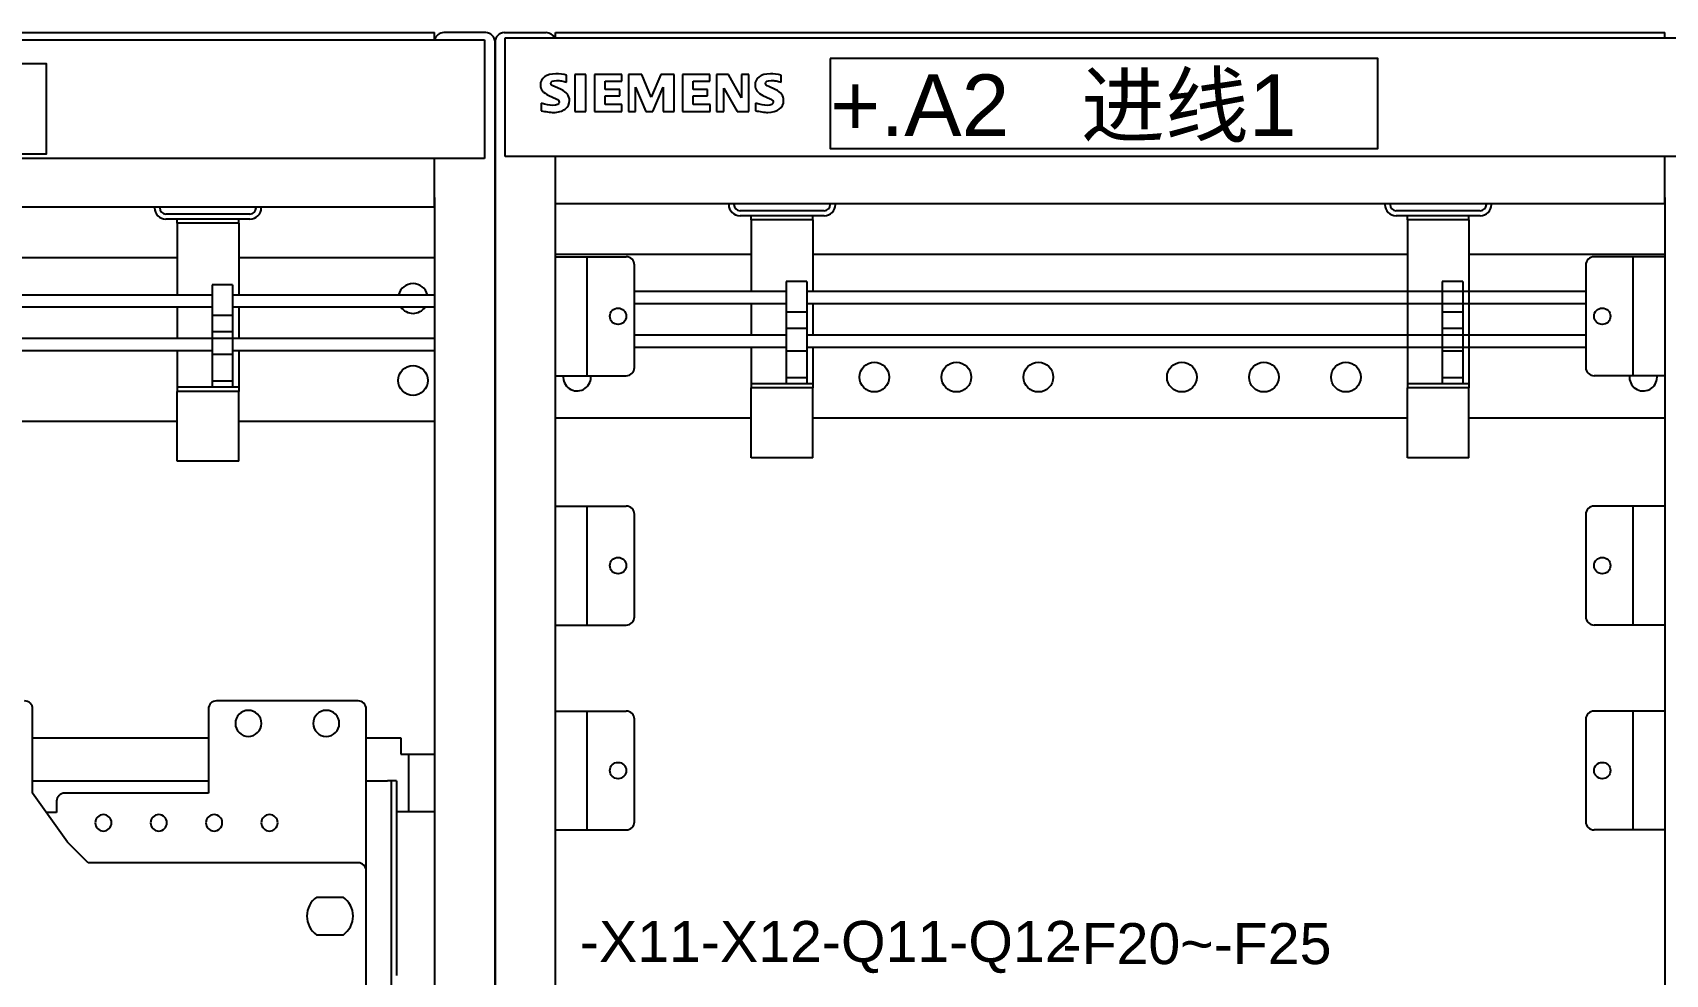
# Model space of a CAD drawing. Header units: inches. Extents: x 0 to 420, y 0 to 297.
# Drawn here: x 89.1 to 152.8, y 202.4 to 239.1 of the extents above; entities that cross this region are included whole.
import ezdxf
from ezdxf.enums import TextEntityAlignment as Align

# ---------------------------------------------------------------- set-up
doc = ezdxf.new("R2010")
doc.units = ezdxf.units.IN
doc.layers.add('Default', color=7, linetype='Continuous')
doc.layers.add('DV1_Default', color=7, linetype='Continuous')
doc.styles.add('SEACAD_arial_ttf', font='arial.ttf', dxfattribs={"height": 0.2})

# ---------------------------------------------------------------- blocks, each defined once
blk = doc.blocks.new('SE')
at = {"layer": 'DV1_Default', "color": 7, "linetype": 'Continuous', "ltscale": 25.4}
for p, q in [((45.505, 239.132), (104.785, 239.132)), ((104.785, 238.854), (104.785, 239.132)), ((106.785, 239.132), (105.145, 239.132)), ((106.785, 239.132), (105.145, 239.132)), ((107.505, 239.132), (109.145, 239.132)), ((107.505, 239.132), (109.145, 239.132)), ((107.545, 238.932), (154.745, 238.932)), ((107.545, 234.292), (107.545, 238.932)), ((109.505, 239.132), (152.785, 239.132)), ((109.505, 238.932), (109.505, 239.132)), ((152.785, 238.932), (152.785, 239.132)), ((47.536, 238.854), (106.736, 238.854)), ((106.736, 238.854), (106.736, 234.214)), ((107.145, 238.772), (107.145, 63.492)), ((107.145, 238.772), (107.145, 235.761)), ((107.145, 63.492), (107.145, 238.772)), ((107.145, 238.772), (107.145, 235.761)), ((107.145, 63.492), (107.145, 238.772)), ((107.145, 238.772), (107.145, 235.761)), ((107.145, 238.772), (107.145, 235.761)), ((107.145, 238.772), (107.145, 63.492)), ((109.727, 236.909), (109.468, 237.024)), ((109.936, 237.199), (109.936, 237.477)), ((110.683, 237.492), (110.261, 237.492)), ((110.261, 237.492), (110.261, 236.052)), ((110.683, 236.052), (110.683, 237.492)), ((112.092, 237.492), (111.022, 237.492)), ((111.022, 237.492), (111.022, 236.052)), ((111.445, 236.909), (111.445, 237.234)), ((111.445, 237.234), (112.092, 237.234)), ((112.092, 237.234), (112.092, 237.492)), ((112.87, 237.492), (112.348, 237.492)), ((112.348, 237.492), (112.348, 236.052)), ((112.626, 236.052), (112.626, 237.005)), ((112.626, 237.005), (113.03, 236.052)), ((113.239, 236.616), (112.87, 237.492)), ((113.613, 237.492), (113.239, 236.616)), ((113.304, 236.052), (113.712, 237.005)), ((114.131, 237.492), (113.613, 237.492)), ((113.712, 237.005), (113.712, 236.052)), ((114.131, 236.052), (114.131, 237.492)), ((115.521, 237.492), (114.455, 237.492)), ((114.455, 237.492), (114.455, 236.052)), ((114.874, 236.909), (114.874, 237.234)), ((114.874, 237.234), (115.521, 237.234)), ((115.521, 237.234), (115.521, 237.492)), ((116.249, 237.492), (115.781, 237.492)), ((115.781, 237.492), (115.781, 236.052)), ((116.768, 236.586), (116.249, 237.492)), ((117.045, 237.492), (116.768, 237.492)), ((116.768, 237.492), (116.768, 236.586)), ((117.045, 236.052), (117.045, 237.492)), ((118.082, 236.909), (117.823, 237.024)), ((118.307, 237.199), (118.307, 237.477)), ((108.95, 236.377), (108.95, 236.083)), ((109.239, 236.681), (109.533, 236.552)), ((112.009, 236.909), (111.445, 236.909)), ((111.445, 236.323), (111.445, 236.666)), ((111.445, 236.666), (112.009, 236.666)), ((112.009, 236.666), (112.009, 236.909)), ((115.442, 236.909), (114.874, 236.909)), ((114.874, 236.323), (114.874, 236.666)), ((114.874, 236.666), (115.442, 236.666)), ((115.442, 236.666), (115.442, 236.909)), ((116.074, 236.052), (116.074, 236.971)), ((116.074, 236.971), (116.592, 236.052)), ((117.305, 236.377), (117.305, 236.083)), ((117.598, 236.681), (117.887, 236.552)), ((110.261, 236.052), (110.683, 236.052)), ((111.022, 236.052), (112.092, 236.052)), ((112.092, 236.323), (111.445, 236.323)), ((112.092, 236.052), (112.092, 236.323)), ((112.348, 236.052), (112.626, 236.052)), ((113.03, 236.052), (113.304, 236.052)), ((113.712, 236.052), (114.131, 236.052)), ((114.455, 236.052), (115.541, 236.052)), ((115.541, 236.323), (114.874, 236.323)), ((115.541, 236.052), (115.541, 236.323)), ((115.781, 236.052), (116.074, 236.052)), ((116.592, 236.052), (117.045, 236.052)), ((106.736, 234.214), (43.536, 234.214)), ((104.785, 232.692), (104.785, 234.214)), ((154.745, 234.292), (107.545, 234.292)), ((109.505, 232.692), (109.505, 234.292)), ((152.785, 232.692), (152.785, 234.292)), ((104.785, 232.692), (104.785, 69.572)), ((104.785, 232.332), (104.785, 232.692)), ((109.505, 232.463), (109.505, 232.823)), ((109.505, 69.572), (109.505, 232.692)), ((152.785, 232.463), (152.785, 232.823)), ((152.785, 232.692), (152.785, 69.572)), ((45.505, 232.332), (104.785, 232.332)), ((93.865, 232.332), (93.865, 232.292)), ((94.065, 232.292), (94.065, 232.332)), ((97.585, 232.052), (94.305, 232.052)), ((97.825, 232.332), (97.825, 232.292)), ((98.025, 232.332), (98.025, 232.292)), ((109.505, 232.463), (152.785, 232.463)), ((116.265, 232.463), (116.265, 232.423)), ((116.465, 232.423), (116.465, 232.463)), ((119.985, 232.183), (116.705, 232.183)), ((119.985, 231.983), (116.705, 231.983)), ((117.145, 231.823), (117.145, 231.983)), ((119.545, 231.823), (119.545, 231.983)), ((120.225, 232.463), (120.225, 232.423)), ((120.425, 232.463), (120.425, 232.423)), ((141.865, 232.463), (141.865, 232.423)), ((142.065, 232.423), (142.065, 232.463)), ((145.585, 232.183), (142.305, 232.183)), ((145.585, 231.983), (142.305, 231.983)), ((142.745, 231.823), (142.745, 231.983)), ((145.145, 231.823), (145.145, 231.983)), ((145.825, 232.463), (145.825, 232.423)), ((146.025, 232.463), (146.025, 232.423)), ((97.585, 231.852), (94.305, 231.852)), ((94.745, 231.692), (94.745, 231.852)), ((97.145, 231.692), (94.745, 231.692)), ((94.745, 231.692), (94.745, 231.532)), ((94.745, 231.532), (94.745, 228.905)), ((97.145, 231.692), (97.145, 231.852)), ((97.145, 231.692), (97.145, 231.532)), ((97.145, 231.532), (97.145, 228.905)), ((119.545, 231.823), (117.145, 231.823)), ((117.145, 231.823), (117.145, 231.663)), ((117.145, 231.663), (117.145, 229.036)), ((119.545, 231.823), (119.545, 231.663)), ((119.545, 231.663), (119.545, 229.036)), ((145.145, 231.823), (142.745, 231.823)), ((142.745, 231.823), (142.745, 231.663)), ((142.745, 231.663), (142.745, 225.583)), ((145.145, 231.823), (145.145, 231.663)), ((145.145, 231.663), (145.145, 225.583)), ((69.945, 230.356), (94.745, 230.356)), ((97.145, 230.356), (104.785, 230.356)), ((109.505, 230.487), (117.145, 230.487)), ((109.505, 230.383), (110.585, 230.383)), ((110.585, 230.383), (110.745, 230.383)), ((110.745, 230.383), (111.065, 230.383)), ((110.745, 225.743), (110.745, 230.383)), ((111.065, 230.383), (112.265, 230.383)), ((112.585, 226.063), (112.585, 230.063)), ((119.545, 230.487), (142.745, 230.487)), ((145.145, 230.487), (152.785, 230.487)), ((149.705, 230.063), (149.705, 226.063)), ((151.225, 230.383), (150.025, 230.383)), ((151.545, 230.383), (151.225, 230.383)), ((151.705, 230.383), (151.545, 230.383)), ((151.545, 230.383), (151.545, 225.743)), ((152.785, 230.383), (151.705, 230.383)), ((118.505, 229.423), (118.505, 228.223)), ((119.305, 229.423), (118.505, 229.423)), ((119.305, 229.423), (119.305, 228.223)), ((144.105, 229.423), (144.105, 228.223)), ((144.905, 229.423), (144.105, 229.423)), ((144.905, 229.423), (144.905, 228.223)), ((69.705, 228.905), (96.105, 228.905)), ((96.105, 229.292), (96.105, 228.092)), ((96.905, 229.292), (96.105, 229.292)), ((96.905, 229.292), (96.905, 228.092)), ((96.905, 228.905), (104.785, 228.905)), ((112.585, 229.036), (118.505, 229.036)), ((119.305, 229.036), (149.705, 229.036)), ((69.705, 228.425), (96.105, 228.425)), ((94.745, 228.425), (94.745, 227.207)), ((96.105, 228.092), (96.105, 227.452)), ((96.905, 228.092), (96.105, 228.092)), ((96.905, 228.425), (104.785, 228.425)), ((96.905, 228.092), (96.905, 227.452)), ((97.145, 228.425), (97.145, 227.207)), ((112.585, 228.556), (118.505, 228.556)), ((117.145, 228.556), (117.145, 227.339)), ((118.505, 228.223), (118.505, 227.583)), ((119.305, 228.223), (118.505, 228.223)), ((119.305, 228.556), (149.705, 228.556)), ((119.305, 228.223), (119.305, 227.583)), ((119.545, 228.556), (119.545, 227.339)), ((144.105, 228.223), (144.105, 227.583)), ((144.905, 228.223), (144.105, 228.223)), ((144.905, 228.223), (144.905, 227.583)), ((96.105, 227.452), (96.105, 227.196)), ((96.905, 227.452), (96.105, 227.452)), ((96.905, 227.452), (96.905, 227.196)), ((118.505, 227.583), (118.505, 227.327)), ((119.305, 227.583), (118.505, 227.583)), ((119.305, 227.583), (119.305, 227.327)), ((144.105, 227.583), (144.105, 227.327)), ((144.905, 227.583), (144.105, 227.583)), ((144.905, 227.583), (144.905, 227.327)), ((45.505, 227.207), (104.785, 227.207)), ((96.105, 227.196), (96.105, 226.572)), ((96.905, 227.196), (96.105, 227.196)), ((96.905, 227.196), (96.905, 226.572)), ((112.585, 227.339), (118.505, 227.339)), ((112.585, 226.859), (118.505, 226.859)), ((117.145, 226.859), (117.145, 225.583)), ((118.505, 227.327), (118.505, 226.703)), ((119.305, 227.339), (149.705, 227.339)), ((119.305, 227.327), (119.305, 226.703)), ((119.305, 226.859), (149.705, 226.859)), ((119.545, 226.859), (119.545, 225.583)), ((144.105, 227.327), (144.105, 226.703)), ((144.905, 227.327), (144.105, 227.327)), ((144.905, 227.327), (144.905, 226.703)), ((69.705, 226.727), (96.105, 226.727)), ((94.745, 226.727), (94.745, 225.452)), ((96.105, 226.572), (96.105, 225.532)), ((96.905, 226.572), (96.105, 226.572)), ((96.905, 226.727), (104.785, 226.727)), ((96.905, 226.572), (96.905, 225.532)), ((97.145, 226.727), (97.145, 225.452)), ((118.505, 226.703), (118.505, 225.663)), ((119.305, 226.703), (118.505, 226.703)), ((119.305, 226.703), (119.305, 225.663)), ((144.105, 226.703), (144.105, 225.663)), ((144.905, 226.703), (144.105, 226.703)), ((144.905, 226.703), (144.905, 225.663)), ((96.105, 225.532), (96.105, 225.292)), ((96.905, 225.532), (96.105, 225.532)), ((96.905, 225.532), (96.905, 225.292)), ((109.505, 225.743), (110.585, 225.743)), ((110.585, 225.743), (110.745, 225.743)), ((110.745, 225.743), (111.065, 225.743)), ((111.065, 225.743), (112.265, 225.743)), ((117.145, 225.583), (117.145, 225.423)), ((118.505, 225.663), (118.505, 225.423)), ((119.305, 225.663), (118.505, 225.663)), ((119.305, 225.663), (119.305, 225.423)), ((119.545, 225.583), (119.545, 225.423)), ((142.745, 225.583), (142.745, 225.423)), ((144.105, 225.663), (144.105, 225.423)), ((144.905, 225.663), (144.105, 225.663)), ((144.905, 225.663), (144.905, 225.423)), ((145.145, 225.583), (145.145, 225.423)), ((151.225, 225.743), (150.025, 225.743)), ((151.545, 225.743), (151.225, 225.743)), ((151.705, 225.743), (151.545, 225.743)), ((152.785, 225.743), (151.705, 225.743)), ((94.745, 225.452), (94.745, 225.292)), ((96.105, 225.292), (94.745, 225.292)), ((94.745, 225.292), (94.745, 225.132)), ((97.145, 225.132), (94.745, 225.132)), ((94.745, 222.412), (94.745, 225.132)), ((96.905, 225.292), (96.105, 225.292)), ((97.145, 225.292), (96.905, 225.292)), ((97.145, 225.452), (97.145, 225.292)), ((97.145, 225.292), (97.145, 225.132)), ((97.145, 222.412), (97.145, 225.132)), ((118.505, 225.423), (117.145, 225.423)), ((117.145, 225.423), (117.145, 225.263)), ((117.145, 222.543), (117.145, 225.263)), ((119.545, 225.263), (117.145, 225.263)), ((119.305, 225.423), (118.505, 225.423)), ((119.545, 225.423), (119.305, 225.423)), ((119.545, 225.423), (119.545, 225.263)), ((119.545, 222.543), (119.545, 225.263)), ((144.105, 225.423), (142.745, 225.423)), ((142.745, 225.423), (142.745, 225.263)), ((145.145, 225.263), (142.745, 225.263)), ((142.745, 222.543), (142.745, 225.263)), ((144.905, 225.423), (144.105, 225.423)), ((145.145, 225.423), (144.905, 225.423)), ((145.145, 225.423), (145.145, 225.263)), ((145.145, 222.543), (145.145, 225.263)), ((94.745, 223.956), (69.945, 223.956)), ((104.785, 223.956), (97.145, 223.956)), ((117.145, 224.087), (109.505, 224.087)), ((142.745, 224.087), (119.545, 224.087)), ((152.785, 224.087), (145.145, 224.087)), ((97.145, 222.412), (94.745, 222.412)), ((119.545, 222.543), (117.145, 222.543)), ((145.145, 222.543), (142.745, 222.543)), ((109.505, 220.652), (110.585, 220.652)), ((110.585, 220.652), (110.745, 220.652)), ((110.745, 220.652), (111.065, 220.652)), ((110.745, 216.012), (110.745, 220.652)), ((111.065, 220.652), (112.265, 220.652)), ((151.225, 220.652), (150.025, 220.652)), ((151.545, 220.652), (151.225, 220.652)), ((151.705, 220.652), (151.545, 220.652)), ((151.545, 220.652), (151.545, 216.012)), ((152.785, 220.652), (151.705, 220.652)), ((112.585, 216.332), (112.585, 220.332)), ((149.705, 220.332), (149.705, 216.332)), ((109.505, 216.012), (110.585, 216.012)), ((110.585, 216.012), (110.745, 216.012)), ((110.745, 216.012), (111.065, 216.012)), ((111.065, 216.012), (112.265, 216.012)), ((151.225, 216.012), (150.025, 216.012)), ((151.545, 216.012), (151.225, 216.012)), ((151.705, 216.012), (151.545, 216.012)), ((152.785, 216.012), (151.705, 216.012)), ((101.801, 213.052), (96.281, 213.052)), ((89.105, 209.452), (89.105, 212.732)), ((95.961, 212.732), (95.961, 209.452)), ((102.121, 206.412), (102.121, 212.732)), ((109.505, 212.652), (110.585, 212.652)), ((110.585, 212.652), (110.745, 212.652)), ((110.745, 212.652), (111.065, 212.652)), ((110.745, 208.012), (110.745, 212.652)), ((111.065, 212.652), (112.265, 212.652)), ((112.585, 208.332), (112.585, 212.332)), ((149.705, 212.332), (149.705, 208.332)), ((151.225, 212.652), (150.025, 212.652)), ((151.545, 212.652), (151.225, 212.652)), ((151.705, 212.652), (151.545, 212.652)), ((151.545, 212.652), (151.545, 208.012)), ((152.785, 212.652), (151.705, 212.652)), ((89.105, 211.612), (95.961, 211.612)), ((102.121, 211.612), (103.465, 211.612)), ((103.465, 211.612), (103.465, 210.972)), ((103.465, 210.972), (103.785, 210.972)), ((103.785, 210.972), (103.972, 210.972)), ((103.785, 208.732), (103.785, 210.972)), ((103.972, 210.972), (104.157, 210.972)), ((104.157, 210.972), (104.61, 210.972)), ((104.61, 210.972), (104.785, 210.972)), ((89.105, 209.932), (95.961, 209.932)), ((102.121, 209.932), (102.945, 209.932)), ((103.105, 209.932), (102.945, 209.932)), ((103.105, 161.612), (103.105, 209.932)), ((103.305, 209.932), (103.105, 209.932)), ((103.305, 209.932), (103.305, 208.732)), ((90.465, 207.532), (89.105, 209.452)), ((90.041, 209.132), (90.041, 208.692)), ((95.961, 209.452), (90.361, 209.452)), ((90.041, 208.692), (89.643, 208.692)), ((103.305, 208.732), (103.945, 208.732)), ((103.305, 208.732), (103.305, 202.332)), ((103.945, 208.732), (104.785, 208.732)), ((109.505, 208.012), (110.585, 208.012)), ((110.585, 208.012), (110.745, 208.012)), ((110.745, 208.012), (111.065, 208.012)), ((111.065, 208.012), (112.265, 208.012)), ((151.225, 208.012), (150.025, 208.012)), ((151.545, 208.012), (151.225, 208.012)), ((151.705, 208.012), (151.545, 208.012)), ((152.785, 208.012), (151.705, 208.012)), ((91.265, 206.732), (90.465, 207.532)), ((99.265, 206.732), (91.265, 206.732)), ((101.801, 206.732), (99.265, 206.732)), ((102.121, 201.132), (102.121, 206.412)), ((100.193, 205.392), (101.217, 205.392)), ((101.217, 203.912), (100.193, 203.912))]:
    blk.add_line(p, q, dxfattribs=at)
for points in [[(59.462, 237.919), (59.462, 234.407), (89.645, 234.407), (89.645, 237.919), (59.462, 237.919)], [(120.224, 238.124), (120.224, 234.611), (141.588, 234.611), (141.588, 238.124), (120.224, 238.124)]]:
    blk.add_lwpolyline(points, dxfattribs=at)
for centre, radius in [((111.945, 228.063), 0.32), ((150.345, 228.063), 0.32), ((121.945, 225.687), 0.58), ((125.145, 225.687), 0.58), ((128.345, 225.687), 0.58), ((133.945, 225.687), 0.58), ((137.145, 225.687), 0.58), ((140.345, 225.687), 0.58), ((103.945, 225.556), 0.58), ((111.945, 218.332), 0.32), ((150.345, 218.332), 0.32), ((111.945, 210.332), 0.32), ((150.345, 210.332), 0.32)]:
    blk.add_circle(centre, radius, dxfattribs=at)
for centre, radius, start, end in [((105.145, 238.772), 0.36, 90, 166.79672), ((105.145, 238.772), 0.36, 90, 166.79672), ((106.785, 238.772), 0.36, 0, 90), ((106.785, 238.772), 0.36, 0, 90), ((107.505, 238.772), 0.36, 90, 180), ((107.505, 238.772), 0.36, 90, 180), ((109.145, 238.772), 0.36, 26.3878, 90), ((109.145, 238.772), 0.36, 26.3878, 90), ((94.305, 232.292), 0.44, 180, 270), ((94.305, 232.292), 0.24, 180, 270), ((97.585, 232.292), 0.44, 270, 360), ((97.585, 232.292), 0.24, 270, 360), ((116.705, 232.423), 0.44, 180, 270), ((116.705, 232.423), 0.24, 180, 270), ((119.985, 232.423), 0.44, 270, 360), ((119.985, 232.423), 0.24, 270, 360), ((142.305, 232.423), 0.44, 180, 270), ((142.305, 232.423), 0.24, 180, 270), ((145.585, 232.423), 0.44, 270, 360), ((145.585, 232.423), 0.24, 270, 360), ((112.265, 230.063), 0.32, 0, 90), ((150.025, 230.063), 0.32, 90, 180), ((103.945, 228.756), 0.58, 14.83743, 165.16257), ((103.945, 228.756), 0.58, 214.85551, 325.14449), ((110.345, 225.687), 0.54, 174.04751, 360), ((110.345, 225.687), 0.54, 0, 5.95249), ((112.265, 226.063), 0.32, 270, 360), ((150.025, 226.063), 0.32, 180, 270), ((151.945, 225.687), 0.54, 174.04751, 360), ((151.945, 225.687), 0.54, 0, 5.95249), ((112.265, 220.332), 0.32, 0, 90), ((150.025, 220.332), 0.32, 90, 180), ((112.265, 216.332), 0.32, 270, 360), ((150.025, 216.332), 0.32, 180, 270), ((88.785, 212.732), 0.32, 0, 90), ((96.281, 212.732), 0.32, 90, 180), ((101.801, 212.732), 0.32, 0, 90), ((97.521, 212.172), 0.508, 0, 180), ((97.521, 212.172), 0.508, 180, 360), ((100.561, 212.172), 0.508, 0, 180), ((100.561, 212.172), 0.508, 180, 360), ((112.265, 212.332), 0.32, 0, 90), ((150.025, 212.332), 0.32, 90, 180), ((90.361, 209.132), 0.32, 90, 180), ((91.865, 208.292), 0.32, 0, 180), ((94.025, 208.292), 0.32, 0, 180), ((96.185, 208.292), 0.32, 0, 180), ((98.345, 208.292), 0.32, 0, 180), ((112.265, 208.332), 0.32, 270, 360), ((150.025, 208.332), 0.32, 180, 270), ((91.865, 208.292), 0.32, 180, 360), ((94.025, 208.292), 0.32, 180, 360), ((96.185, 208.292), 0.32, 180, 360), ((98.345, 208.292), 0.32, 180, 360), ((101.801, 206.412), 0.32, 0, 90), ((100.705, 204.652), 0.9, 124.69213, 235.30787), ((100.705, 204.652), 0.9, 304.69213, 55.30787)]:
    blk.add_arc(centre, radius, start, end, dxfattribs=at)
for points, knots in [([(109.08, 237.407), (108.97, 237.329), (108.915, 237.222), (108.915, 237.085), (108.915, 236.917), (109.024, 236.783), (109.239, 236.681)], [0, 0, 0, 0, 0.403683, 0.403683, 0.403683, 1, 1, 1, 1]), ([(109.936, 237.477), (109.807, 237.507), (109.667, 237.523), (109.517, 237.523), (109.335, 237.523), (109.188, 237.484), (109.08, 237.407)], [0, 0, 0, 0, 0.475386, 0.475386, 0.475386, 1, 1, 1, 1]), ([(109.353, 237.084), (109.333, 237.102), (109.323, 237.125), (109.323, 237.153), (109.323, 237.227), (109.398, 237.264), (109.548, 237.264), (109.619, 237.264), (109.684, 237.259), (109.744, 237.251)], [0, 0, 0, 0, 0.207098, 0.207098, 0.207098, 0.997947, 0.997947, 0.997947, 1, 1, 1, 1]), ([(117.447, 237.407), (117.342, 237.329), (117.29, 237.222), (117.29, 237.085), (117.29, 236.912), (117.392, 236.778), (117.598, 236.681)], [0, 0, 0, 0, 0.404744, 0.404744, 0.404744, 1, 1, 1, 1]), ([(118.307, 237.477), (118.163, 237.507), (118.023, 237.523), (117.888, 237.523), (117.7, 237.523), (117.553, 237.484), (117.447, 237.407)], [0, 0, 0, 0, 0.473229, 0.473229, 0.473229, 1, 1, 1, 1]), ([(117.823, 237.024), (117.737, 237.064), (117.693, 237.108), (117.693, 237.153), (117.693, 237.227), (117.77, 237.264), (117.922, 237.264), (117.991, 237.264), (118.055, 237.259), (118.115, 237.251)], [0, 0, 0, 0, 0.393505, 0.393505, 0.393505, 0.997995, 0.997995, 0.997995, 1, 1, 1, 1]), ([(108.95, 236.083), (109.026, 236.068), (109.109, 236.053), (109.199, 236.039), (109.289, 236.025), (109.363, 236.018), (109.419, 236.018), (109.611, 236.018), (109.765, 236.061), (109.88, 236.147), (109.994, 236.234), (110.051, 236.347), (110.051, 236.486), (110.051, 236.667), (109.943, 236.807), (109.727, 236.909)], [0, 0, 0, 0, 0.526228, 0.526228, 0.526228, 0.984525, 0.984525, 0.984525, 0.98961, 0.98961, 0.98961, 0.993829, 0.993829, 0.993829, 1, 1, 1, 1]), ([(109.533, 236.552), (109.609, 236.524), (109.647, 236.48), (109.647, 236.422), (109.647, 236.335), (109.561, 236.293), (109.387, 236.293), (109.279, 236.293), (109.132, 236.321), (108.95, 236.377)], [0, 0, 0, 0, 0.354975, 0.354975, 0.354975, 0.995347, 0.995347, 0.995347, 1, 1, 1, 1]), ([(117.887, 236.552), (117.936, 236.524), (117.967, 236.503), (117.981, 236.489), (117.995, 236.475), (118.002, 236.453), (118.002, 236.422), (118.002, 236.335), (117.921, 236.293), (117.758, 236.293), (117.659, 236.293), (117.508, 236.321), (117.305, 236.377)], [0, 0, 0, 0, 0.600141, 0.600141, 0.600141, 0.99168, 0.99168, 0.99168, 0.995195, 0.995195, 0.995195, 1, 1, 1, 1]), ([(118.238, 236.144), (118.35, 236.227), (118.406, 236.342), (118.406, 236.486), (118.406, 236.578), (118.38, 236.659), (118.328, 236.73)], [0, 0, 0, 0, 0.60814, 0.60814, 0.60814, 1, 1, 1, 1]), ([(117.555, 236.041), (117.652, 236.026), (117.73, 236.018), (117.789, 236.018), (117.977, 236.018), (118.127, 236.06), (118.238, 236.144)], [0, 0, 0, 0, 0.327653, 0.327653, 0.327653, 1, 1, 1, 1])]:
    blk.add_open_spline(points, degree=3, knots=knots, dxfattribs=at)
for points in [[(109.468, 237.024), (109.412, 237.046), (109.373, 237.067), (109.353, 237.084)], [(109.744, 237.251), (109.803, 237.241), (109.868, 237.224), (109.936, 237.199)], [(118.115, 237.251), (118.174, 237.241), (118.239, 237.224), (118.307, 237.199)], [(118.328, 236.73), (118.276, 236.801), (118.194, 236.861), (118.082, 236.909)], [(117.305, 236.083), (117.374, 236.07), (117.457, 236.056), (117.555, 236.041)]]:
    blk.add_open_spline(points, degree=3, dxfattribs=at)
at = {"layer": 'DV1_Default', "color": 7, "linetype": 'Continuous', "ltscale": 25.4, "style": 'SEACAD_arial_ttf'}
for s, height, p in [('+.A2   进线1', 2.4, (120.224, 237.499)), ('-X11-X12-Q11-Q12', 1.6, (110.459, 204.461)), ('-F20~-F25', 1.6, (129.286, 204.377))]:
    blk.add_text(s, height=height, dxfattribs=at).set_placement(p, align=Align.TOP_LEFT)

msp = doc.modelspace()

# ---------------------------------------------------------------- block references
at = {"layer": 'Default'}
msp.add_blockref('SE', (0, 0), dxfattribs=at)

doc.saveas('drawing.dxf')
